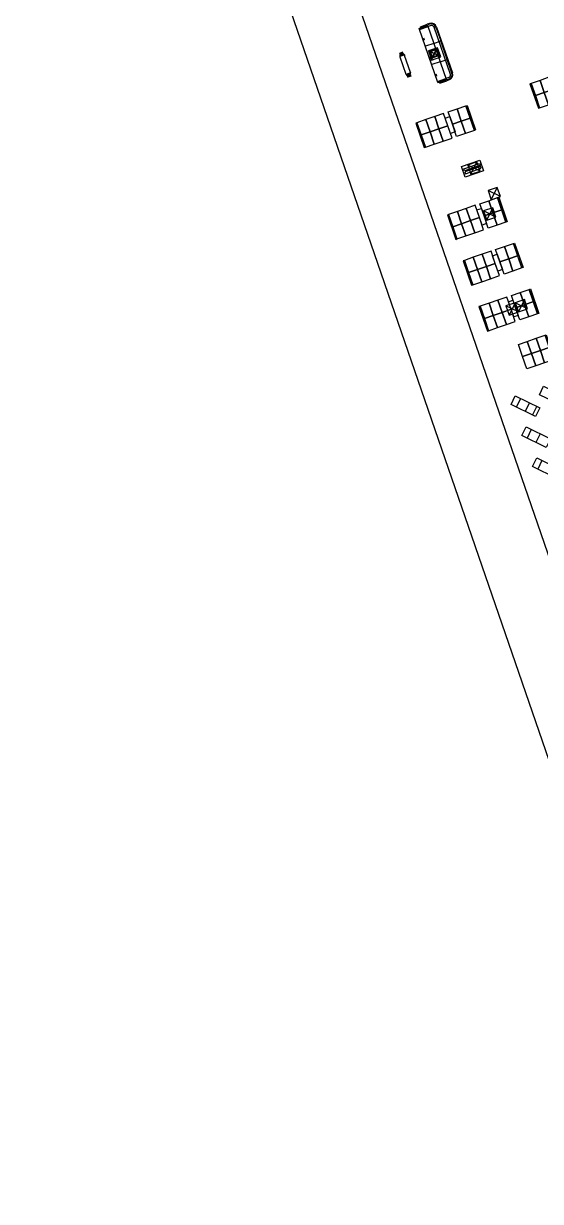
# Model space of a CAD drawing. Extents: x 809431 to 809707, y 818703 to 819368.
# Drawn here: x 809431.5 to 809463.4, y 819239.2 to 819312 of the extents above; entities that cross this region are included whole.
import ezdxf

# ---------------------------------------------------------------- set-up
doc = ezdxf.new("R2010")
doc.units = 0
for name, color, linetype in [('Fix Furn', 7, 'Continuous'), ('Int Glaze', 7, 'Continuous'), ('MAJ230__', 7, 'Continuous'), ('MAJ430_B', 7, 'Continuous'), ('MAJ430_R', 7, 'Continuous'), ('MAJ430_W', 7, 'Continuous'), ('MAJ724__', 7, 'Continuous'), ('MAJ740__', 7, 'Continuous'), ('MAJ971__', 7, 'Continuous')]:
    doc.layers.add(name, color=color, linetype=linetype)

# ---------------------------------------------------------------- blocks, each defined once
blk = doc.blocks.new('8-Seater')
at = {"layer": 'Fix Furn'}
for points in [[(316.683, 206.688), (316.683, 206.608), (315.083, 206.608), (315.083, 206.688)], [(315.883, 206.608), (315.883, 206.028), (315.083, 206.028), (315.083, 206.608)], [(316.683, 206.608), (316.683, 206.028), (315.883, 206.028), (315.883, 206.608)], [(315.883, 206.028), (315.883, 205.448), (315.083, 205.448), (315.083, 206.028)], [(315.883, 205.448), (315.883, 204.868), (315.083, 204.868), (315.083, 205.448)], [(316.683, 206.028), (316.683, 205.448), (315.883, 205.448), (315.883, 206.028)], [(316.683, 205.448), (316.683, 204.868), (315.883, 204.868), (315.883, 205.448)], [(315.883, 204.868), (315.883, 204.288), (315.083, 204.288), (315.083, 204.868)], [(316.683, 204.868), (316.683, 204.288), (315.883, 204.288), (315.883, 204.868)], [(315.883, 203.408), (315.883, 203.988), (315.083, 203.988), (315.083, 203.408)], [(316.383, 203.988), (315.383, 203.988), (315.383, 204.288), (316.383, 204.288)], [(316.683, 203.408), (316.683, 203.988), (315.883, 203.988), (315.883, 203.408)], [(315.883, 202.828), (315.883, 203.408), (315.083, 203.408), (315.083, 202.828)], [(316.683, 202.828), (316.683, 203.408), (315.883, 203.408), (315.883, 202.828)], [(315.883, 202.248), (315.883, 202.828), (315.083, 202.828), (315.083, 202.248)], [(316.683, 202.248), (316.683, 202.828), (315.883, 202.828), (315.883, 202.248)], [(315.883, 201.668), (315.883, 202.248), (315.083, 202.248), (315.083, 201.668)], [(316.683, 201.668), (316.683, 202.248), (315.883, 202.248), (315.883, 201.668)], [(316.683, 201.588), (316.683, 201.668), (315.083, 201.668), (315.083, 201.588)]]:
    blk.add_lwpolyline(points, close=True, dxfattribs=at)
blk = doc.blocks.new('2x5-Seater')
at = {"layer": 'Fix Furn'}
for points in [[(238.683, 161.455), (238.683, 161.375), (237.083, 161.375), (237.083, 161.455)], [(237.883, 161.375), (237.883, 160.795), (237.083, 160.795), (237.083, 161.375)], [(238.683, 161.375), (238.683, 160.795), (237.883, 160.795), (237.883, 161.375)], [(237.883, 160.795), (237.883, 160.215), (237.083, 160.215), (237.083, 160.795)], [(238.683, 160.795), (238.683, 160.215), (237.883, 160.215), (237.883, 160.795)], [(237.883, 159.335), (237.883, 159.915), (237.083, 159.915), (237.083, 159.335)], [(238.383, 159.915), (237.383, 159.915), (237.383, 160.215), (238.383, 160.215)], [(238.683, 159.335), (238.683, 159.915), (237.883, 159.915), (237.883, 159.335)], [(237.883, 158.755), (237.883, 159.335), (237.083, 159.335), (237.083, 158.755)], [(238.683, 158.755), (238.683, 159.335), (237.883, 159.335), (237.883, 158.755)], [(237.883, 158.175), (237.883, 158.755), (237.083, 158.755), (237.083, 158.175)], [(238.683, 158.095), (238.683, 158.175), (237.083, 158.175), (237.083, 158.095)], [(238.683, 158.175), (238.683, 158.755), (237.883, 158.755), (237.883, 158.175)]]:
    blk.add_lwpolyline(points, close=True, dxfattribs=at)
blk = doc.blocks.new('6-Seater without table')
at = {"layer": 'Fix Furn'}
for points in [[(604.684, 150.957), (604.684, 150.877), (603.084, 150.877), (603.084, 150.957)], [(603.884, 150.877), (603.884, 150.297), (603.084, 150.297), (603.084, 150.877)], [(604.684, 150.877), (604.684, 150.297), (603.884, 150.297), (603.884, 150.877)], [(603.884, 150.297), (603.884, 149.717), (603.084, 149.717), (603.084, 150.297)], [(604.684, 150.297), (604.684, 149.717), (603.884, 149.717), (603.884, 150.297)], [(603.884, 149.717), (603.884, 149.137), (603.084, 149.137), (603.084, 149.717)], [(604.684, 149.717), (604.684, 149.137), (603.884, 149.137), (603.884, 149.717)]]:
    blk.add_lwpolyline(points, close=True, dxfattribs=at)

msp = doc.modelspace()

# ---------------------------------------------------------------- linework, layer by layer
at = {"layer": 'Int Glaze'}
for p, q in [((809454.695, 819310.012), (809454.707, 819309.979)), ((809454.981, 819310.105), (809454.697, 819310.008)), ((809454.707, 819309.979), (809454.7, 819309.998)), ((809454.707, 819309.979), (809455.071, 819308.922)), ((809454.723, 819310.133), (809454.737, 819310.138)), ((809454.737, 819310.138), (809454.869, 819310.183)), ((809454.739, 819310.101), (809454.752, 819310.106)), ((809454.752, 819310.106), (809454.758, 819310.087)), ((809454.883, 819310.13), (809454.758, 819310.087)), ((809454.869, 819310.183), (809454.883, 819310.188)), ((809454.89, 819310.153), (809454.877, 819310.149)), ((809454.877, 819310.149), (809454.883, 819310.13)), ((809454.979, 819310.11), (809454.99, 819310.077)), ((809454.99, 819310.077), (809454.984, 819310.096)), ((809455.354, 819309.02), (809454.99, 819310.077)), ((809455.082, 819308.889), (809455.071, 819308.922)), ((809455.071, 819308.922), (809455.077, 819308.904)), ((809455.364, 819308.992), (809455.08, 819308.894)), ((809455.171, 819308.846), (809455.184, 819308.851)), ((809455.302, 819308.912), (809455.178, 819308.869)), ((809455.184, 819308.851), (809455.178, 819308.869)), ((809455.192, 819308.816), (809455.324, 819308.862)), ((809455.309, 819308.894), (809455.302, 819308.912)), ((809455.322, 819308.898), (809455.309, 819308.894)), ((809455.324, 819308.862), (809455.338, 819308.867)), ((809455.366, 819308.987), (809455.354, 819309.02)), ((809455.354, 819309.02), (809455.361, 819309.001)), ((809455.178, 819308.811), (809455.192, 819308.816))]:
    msp.add_line(p, q, dxfattribs=at)
for points in [[(809454.682, 819310.204), (809454.69, 819310.18), (809454.88, 819310.245), (809454.871, 819310.269)], [(809454.7, 819310.152), (809454.708, 819310.128), (809454.898, 819310.193), (809454.889, 819310.217)], [(809454.719, 819310.158), (809454.709, 819310.186), (809454.733, 819310.195), (809454.743, 819310.166)], [(809454.87, 819310.165), (809454.864, 819310.182), (809454.741, 819310.139), (809454.747, 819310.122)], [(809454.854, 819310.12), (809454.852, 819310.126), (809454.785, 819310.104), (809454.788, 819310.097)], [(809454.836, 819310.121), (809454.826, 819310.149), (809454.792, 819310.138), (809454.802, 819310.109)], [(809454.87, 819310.21), (809454.861, 819310.238), (809454.837, 819310.23), (809454.847, 819310.202)], [(809455.172, 819308.783), (809455.163, 819308.806), (809455.353, 819308.871), (809455.361, 819308.848)], [(809455.314, 819308.877), (809455.319, 819308.86), (809455.197, 819308.818), (809455.191, 819308.835)], [(809455.273, 819308.902), (809455.275, 819308.896), (809455.209, 819308.873), (809455.207, 819308.88)], [(809455.259, 819308.89), (809455.269, 819308.862), (809455.235, 819308.85), (809455.225, 819308.878)], [(809455.189, 819308.731), (809455.181, 819308.754), (809455.37, 819308.819), (809455.379, 819308.796)], [(809455.19, 819308.789), (809455.2, 819308.761), (809455.224, 819308.769), (809455.214, 819308.797)], [(809455.342, 819308.841), (809455.352, 819308.813), (809455.328, 819308.805), (809455.318, 819308.833)]]:
    msp.add_lwpolyline(points, close=True, dxfattribs=at)
for points in [[(809454.877, 819310.149), (809454.883, 819310.13), (809454.854, 819310.12), (809454.852, 819310.126), (809454.836, 819310.121), (809454.826, 819310.149), (809454.87, 819310.165), (809454.864, 819310.182), (809454.898, 819310.193), (809454.889, 819310.217), (809454.87, 819310.21), (809454.861, 819310.238), (809454.88, 819310.245), (809454.871, 819310.269), (809454.682, 819310.204), (809454.69, 819310.18), (809454.709, 819310.186), (809454.719, 819310.158), (809454.7, 819310.152), (809454.708, 819310.128), (809454.741, 819310.139), (809454.747, 819310.122), (809454.792, 819310.138), (809454.802, 819310.109), (809454.785, 819310.104), (809454.788, 819310.097), (809454.758, 819310.087), (809454.752, 819310.106)], [(809455.309, 819308.894), (809455.302, 819308.912), (809455.273, 819308.902), (809455.275, 819308.896), (809455.259, 819308.89), (809455.269, 819308.862), (809455.314, 819308.877), (809455.319, 819308.86), (809455.353, 819308.871), (809455.361, 819308.848), (809455.342, 819308.841), (809455.352, 819308.813), (809455.37, 819308.819), (809455.379, 819308.796), (809455.189, 819308.731), (809455.181, 819308.754), (809455.2, 819308.761), (809455.19, 819308.789), (809455.172, 819308.783), (809455.163, 819308.806), (809455.197, 819308.818), (809455.191, 819308.835), (809455.235, 819308.85), (809455.225, 819308.878), (809455.209, 819308.873), (809455.207, 819308.88), (809455.178, 819308.869), (809455.184, 819308.851)]]:
    msp.add_lwpolyline(points, dxfattribs=at)
for centre, start, end in [((809454.761, 819310.035), 109, 199), ((809454.913, 819310.087), 19, 109), ((809455.148, 819308.912), 199, 289), ((809455.299, 819308.964), 289, 19)]:
    msp.add_arc(centre, 0.07, start, end, dxfattribs=at)
at = {"layer": 'MAJ230__'}
msp.add_line((809434.723, 819363.79), (809487.26, 819211.212), dxfattribs=at)
at = {"layer": 'MAJ430_B'}
for p, q in [((809457.224, 819309.98), (809456.461, 819310.351)), ((809456.656, 819309.784), (809457.028, 819310.547)), ((809459.654, 819302.921), (809458.891, 819303.293)), ((809459.087, 819302.726), (809459.459, 819303.489)), ((809460.906, 819301.343), (809460.144, 819301.715)), ((809460.339, 819301.148), (809460.711, 819301.91)), ((809462.584, 819294.412), (809461.822, 819294.783)), ((809462.389, 819294.979), (809462.017, 819294.216))]:
    msp.add_line(p, q, dxfattribs=at)
for points in [[(809457.028, 819310.547), (809456.461, 819310.351), (809456.656, 819309.784), (809457.224, 819309.98)], [(809459.459, 819303.489), (809458.891, 819303.293), (809459.087, 819302.726), (809459.654, 819302.921)], [(809460.711, 819301.91), (809460.144, 819301.715), (809460.339, 819301.148), (809460.906, 819301.343)], [(809461.822, 819294.783), (809462.017, 819294.216), (809462.584, 819294.412), (809462.389, 819294.979)]]:
    msp.add_lwpolyline(points, close=True, dxfattribs=at)
at = {"layer": 'MAJ430_R'}
for p, q in [((809460.631, 819300.085), (809459.868, 819300.457)), ((809460.063, 819299.889), (809460.435, 819300.652)), ((809462.017, 819294.216), (809461.254, 819294.588)), ((809461.822, 819294.783), (809461.45, 819294.021))]:
    msp.add_line(p, q, dxfattribs=at)
for points in [[(809460.435, 819300.652), (809459.868, 819300.457), (809460.063, 819299.889), (809460.631, 819300.085)], [(809461.254, 819294.588), (809461.45, 819294.021), (809462.017, 819294.216), (809461.822, 819294.783)]]:
    msp.add_lwpolyline(points, close=True, dxfattribs=at)
at = {"layer": 'MAJ430_W'}
for p, q in [((809456.556, 819310.334), (809456.967, 819310.475)), ((809456.697, 819309.924), (809456.556, 819310.334)), ((809456.599, 819310.313), (809457.065, 819310.086)), ((809456.719, 819309.967), (809456.945, 819310.432)), ((809457.108, 819310.065), (809456.967, 819310.475)), ((809456.697, 819309.924), (809457.108, 819310.065))]:
    msp.add_line(p, q, dxfattribs=at)
msp.add_lwpolyline([(809456.599, 819310.313), (809456.945, 819310.432), (809457.065, 819310.086), (809456.719, 819309.967)], close=True, dxfattribs=at)
at = {"layer": 'MAJ724__'}
for p, q in [((809455.897, 819311.744), (809456.417, 819311.923)), ((809455.92, 819311.677), (809456.44, 819311.856)), ((809455.966, 819311.851), (809456.395, 819311.999)), ((809455.98, 819311.809), (809455.966, 819311.851)), ((809455.978, 819311.815), (809456.408, 819311.963)), ((809455.98, 819311.809), (809456.41, 819311.957)), ((809455.98, 819311.809), (809456.406, 819311.956)), ((809455.992, 819311.776), (809455.98, 819311.809)), ((809456.537, 819312.048), (809456.395, 819311.999)), ((809456.55, 819312.012), (809456.408, 819311.963)), ((809456.632, 819311.922), (809456.44, 819311.856)), ((809457.823, 819308.898), (809456.813, 819311.833)), ((809456.935, 819311.821), (809457.912, 819308.983)), ((809456.97, 819311.833), (809457.948, 819308.996)), ((809456.796, 819310.821), (809456.276, 819310.642)), ((809457.187, 819309.687), (809456.667, 819309.508)), ((809457.024, 819308.472), (809457.544, 819308.651)), ((809457.046, 819308.406), (809457.566, 819308.585)), ((809457.152, 819308.406), (809457.141, 819308.438)), ((809457.155, 819308.399), (809457.584, 819308.547)), ((809457.167, 819308.363), (809457.596, 819308.511)), ((809457.733, 819308.717), (809457.544, 819308.651)), ((809457.726, 819308.596), (809457.584, 819308.547)), ((809457.738, 819308.56), (809457.597, 819308.511)), ((809462.154, 819288.869), (809461.895, 819288.339)), ((809462.702, 819288.602), (809462.443, 819288.072)), ((809463.151, 819288.383), (809462.893, 819287.853)), ((809462.815, 819286.951), (809462.556, 819286.42)), ((809463.363, 819286.683), (809463.104, 819286.153)), ((809463.475, 819285.032), (809463.217, 819284.502))]:
    msp.add_line(p, q, dxfattribs=at)
for points in [[(809455.975, 819311.854), (809455.989, 819311.813)], [(809456.406, 819311.956), (809457.578, 819308.552)], [(809456.552, 819312.006), (809456.41, 819311.957)], [(809456.528, 819312.045), (809456.543, 819312.003)], [(809456.538, 819312.048), (809456.552, 819312.006)], [(809456.929, 819311.819), (809457.222, 819310.968)], [(809457.046, 819308.406), (809455.897, 819311.744)], [(809456.199, 819311.113), (809456.123, 819311.087)], [(809456.225, 819311.037), (809456.149, 819311.011)], [(809456.225, 819311.037), (809456.199, 819311.113)], [(809456.796, 819310.821), (809457.222, 819310.968)], [(809457.262, 819310.987), (809457.22, 819310.972)], [(809457.906, 819308.982), (809457.222, 819310.968)], [(809457.265, 819310.978), (809457.223, 819310.963)], [(809456.598, 819309.955), (809456.522, 819309.929)], [(809456.624, 819309.879), (809456.548, 819309.853)], [(809456.624, 819309.879), (809456.598, 819309.955)], [(809457.187, 819309.687), (809457.613, 819309.833)], [(809456.962, 819308.896), (809456.887, 819308.87)], [(809456.988, 819308.82), (809456.962, 819308.896)], [(809456.988, 819308.82), (809456.913, 819308.794)], [(809457.582, 819308.554), (809457.152, 819308.406)], [(809457.152, 819308.406), (809457.167, 819308.363)], [(809457.155, 819308.399), (809457.167, 819308.363)], [(809457.161, 819308.409), (809457.176, 819308.366)], [(809457.724, 819308.602), (809457.582, 819308.554)], [(809457.715, 819308.599), (809457.729, 819308.557)], [(809457.724, 819308.603), (809457.739, 819308.56)]]:
    msp.add_lwpolyline(points, dxfattribs=at)
for points in [[(809464.827, 819288.361), (809463.317, 819289.098), (809463.575, 819289.628), (809465.085, 819288.892)], [(809463.082, 819287.761), (809461.572, 819288.497), (809461.83, 819289.027), (809463.34, 819288.291)], [(809463.742, 819285.842), (809462.232, 819286.578), (809462.491, 819287.108), (809464.001, 819286.372)], [(809464.403, 819283.923), (809462.893, 819284.659), (809463.152, 819285.19), (809464.662, 819284.453)]]:
    msp.add_lwpolyline(points, close=True, dxfattribs=at)
for centre, radius, start, end in [((809456.645, 819311.721), 0.344, 18.99998, 108.99998), ((809456.645, 819311.721), 0.306, 18.99998, 108.99998), ((809456.645, 819311.721), 0.3, 18.99998, 108.99998), ((809456.645, 819311.721), 0.201, 32.78689, 93.78207), ((809457.622, 819308.885), 0.3, 288.99998, 18.99998), ((809457.622, 819308.884), 0.306, 288.99998, 18.99998), ((809457.622, 819308.884), 0.344, 288.99998, 18.99998), ((809457.622, 819308.884), 0.201, 304.21778, 5.21308)]:
    msp.add_arc(centre, radius, start, end, dxfattribs=at)
at = {"layer": 'MAJ740__'}
for points in [[(809459.867, 819302.941), (809458.732, 819302.551), (809458.505, 819303.212), (809459.639, 819303.603)], [(809459.658, 819303.271), (809458.694, 819302.939), (809458.653, 819303.059), (809459.617, 819303.391)], [(809459.678, 819303.214), (809458.713, 819302.882), (809458.755, 819302.763), (809459.719, 819303.095)], [(809458.912, 819302.951), (809459.479, 819303.146), (809459.46, 819303.203), (809458.892, 819303.007)]]:
    msp.add_lwpolyline(points, close=True, dxfattribs=at)
at = {"layer": 'MAJ971__'}
msp.add_lwpolyline([(809431.463, 819367.748), (809434.75, 819358.2), (809432.585, 819357.454), (809483.398, 819209.883)], dxfattribs=at)

# ---------------------------------------------------------------- block references
at = {"layer": 'MAJ724__', "rotation": -71.0001098042651}
for name, p in [('8-Seater', (809169.55, 819540.605)), ('2x5-Seater', (809229.011, 819478.585)), ('2x5-Seater', (809230.964, 819472.911)), ('2x5-Seater', (809231.941, 819470.075)), ('2x5-Seater', (809232.917, 819467.238)), ('6-Seater without table', (809124.663, 819813.881))]:
    msp.add_blockref(name, p, dxfattribs=at)

doc.saveas('drawing.dxf')
